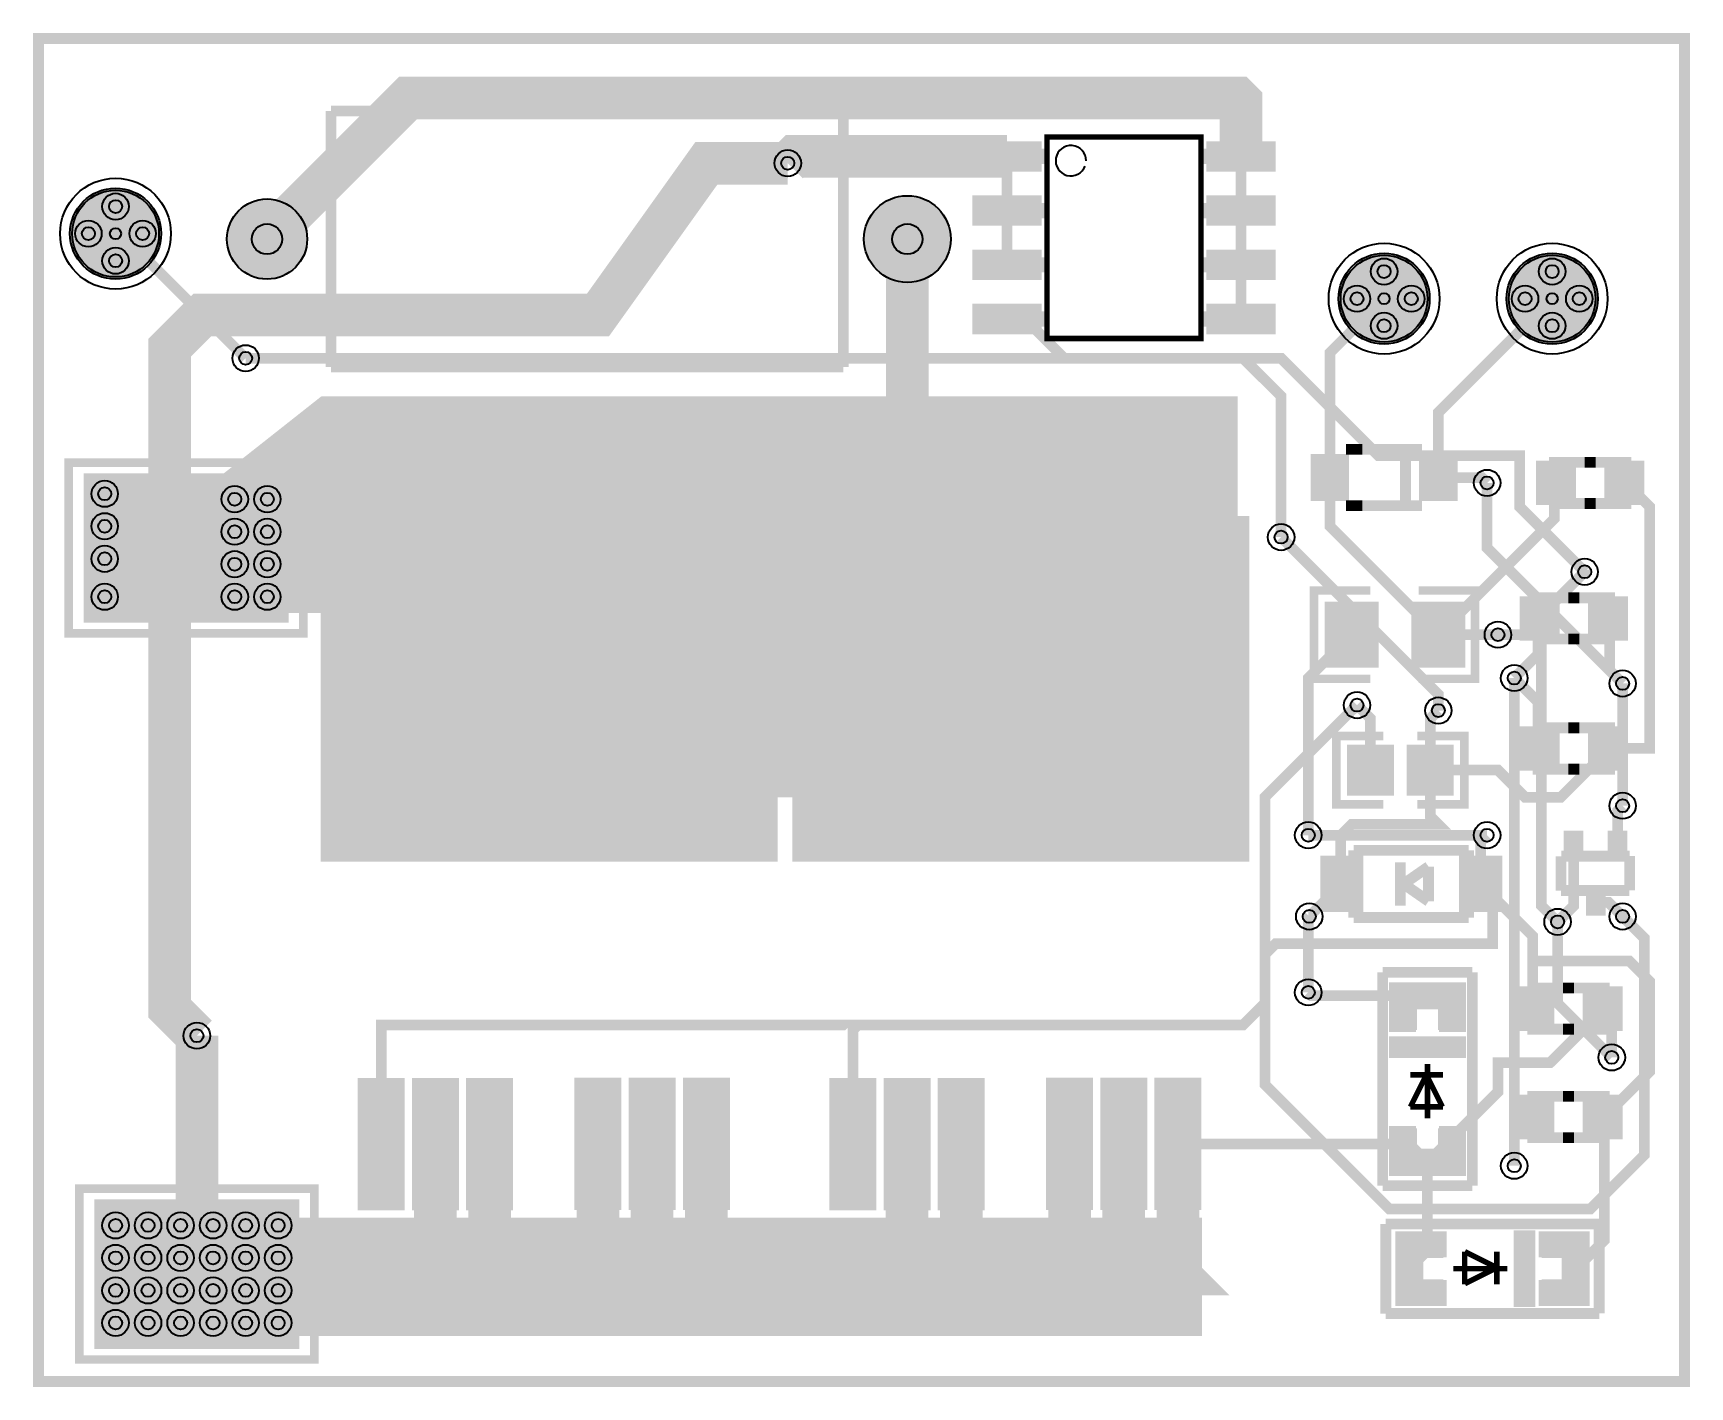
# Model space of a CAD drawing. Header units: millimetres. Extents: x 9.9 to 48.7, y -45.6 to -13.8.
import ezdxf

# ---------------------------------------------------------------- set-up
doc = ezdxf.new("R2010")
doc.units = ezdxf.units.MM
for name, color, linetype, true_color in [('BoardOutline', 7, 'Continuous', 0xff00ff), ('BottomLayer', 7, 'Continuous', 0x0000ff), ('BottomSolderMaskLayer', 7, 'Continuous', 0xaa00ff), ('Document', 7, 'Continuous', 0xffffff), ('Hole', 7, 'Continuous', 0x222222), ('Multi-Layer', 7, 'Continuous', 0xc0c0c0), ('TopLayer', 7, 'Continuous', 0xff0000), ('TopPasteMaskLayer', 7, 'Continuous', 0x808080), ('TopSilkLayer', 7, 'Continuous', 0xffcc00), ('TopSolderMaskLayer', 7, 'Continuous', 0x800080)]:
    doc.layers.add(name, color=color, linetype=linetype, true_color=true_color)

msp = doc.modelspace()

# ---------------------------------------------------------------- hatches: boundary and pattern name
at = {"layer": 'BottomSolderMaskLayer'}
for points in [[(14.42, -18.669, 1), (16.3, -18.669, 1)], [(29.344, -18.669, 1), (31.376, -18.669, 1)]]:
    msp.add_hatch(color=256, dxfattribs=at).paths.add_polyline_path(points)
at = {"layer": 'Document'}
for points in [[(32.566, -16.91), (33.582, -16.91), (33.582, -16.554), (32.566, -16.554)], [(37.29, -16.91), (38.306, -16.91), (38.306, -16.554), (37.29, -16.554)], [(32.566, -18.18), (33.582, -18.18), (33.582, -17.824), (32.566, -17.824)], [(37.29, -18.18), (38.306, -18.18), (38.306, -17.824), (37.29, -17.824)], [(32.566, -19.45), (33.582, -19.45), (33.582, -19.094), (32.566, -19.094)], [(37.29, -19.45), (38.306, -19.45), (38.306, -19.094), (37.29, -19.094)], [(32.566, -20.72), (33.582, -20.72), (33.582, -20.364), (32.566, -20.364)], [(37.29, -20.72), (38.306, -20.72), (38.306, -20.364), (37.29, -20.364)]]:
    msp.add_hatch(color=256, dxfattribs=at).paths.add_polyline_path(points)
at = {"layer": 'Multi-Layer'}
for points in [[(14.42, -18.669, 1), (16.3, -18.669, 1)], [(29.344, -18.669, 1), (31.376, -18.669, 1)]]:
    msp.add_hatch(color=256, dxfattribs=at).paths.add_polyline_path(points)
at = {"layer": 'TopLayer'}
for points in [[(31.931, -16.427), (33.455, -16.427), (33.455, -17.037), (31.931, -17.037)], [(37.417, -16.427), (38.941, -16.427), (38.941, -17.037), (37.417, -17.037)], [(10.795, -18.542, 1), (12.827, -18.542, 1)], [(31.931, -17.697), (33.455, -17.697), (33.455, -18.307), (31.931, -18.307)], [(37.417, -17.697), (38.941, -17.697), (38.941, -18.307), (37.417, -18.307)], [(31.931, -18.967), (33.455, -18.967), (33.455, -19.577), (31.931, -19.577)], [(37.417, -18.967), (38.941, -18.967), (38.941, -19.577), (37.417, -19.577)], [(40.513, -20.066, 1), (42.545, -20.066, 1)], [(44.45, -20.066, 1), (46.482, -20.066, 1)], [(31.931, -20.237), (33.455, -20.237), (33.455, -20.847), (31.931, -20.847)], [(37.417, -20.237), (38.941, -20.237), (38.941, -20.847), (37.417, -20.847)], [(16.637, -22.352), (14.224, -24.257), (14.224, -24.892), (17.145, -24.638), (17.145, -22.352), (16.637, -22.352), (16.383, -24.384)], [(16.637, -22.352), (38.1, -22.352), (38.1, -28.321), (16.637, -28.321), (16.637, -22.352)], [(39.859, -23.757), (40.659, -23.757), (40.659, -24.757), (39.859, -24.757)], [(42.399, -23.757), (43.199, -23.757), (43.199, -24.757), (42.399, -24.757)], [(45.898, -24.854), (45.136, -24.854), (45.136, -23.914), (45.898, -23.914)], [(47.574, -24.854), (46.812, -24.854), (46.812, -23.914), (47.574, -23.914)], [(11.112, -24.208), (15.812, -24.208), (15.812, -27.608), (11.112, -27.608)], [(16.671, -25.21), (27.271, -25.21), (27.271, -33.21), (16.671, -33.21)], [(27.72, -25.21), (38.32, -25.21), (38.32, -33.21), (27.72, -33.21)], [(44.755, -27.089), (45.517, -27.089), (45.517, -28.029), (44.755, -28.029)], [(46.431, -27.089), (47.193, -27.089), (47.193, -28.029), (46.431, -28.029)], [(40.187, -27.215), (41.347, -27.215), (41.347, -28.665), (40.187, -28.665)], [(42.219, -27.215), (43.379, -27.215), (43.379, -28.665), (42.219, -28.665)], [(44.755, -30.137), (45.517, -30.137), (45.517, -31.077), (44.755, -31.077)], [(46.431, -30.137), (47.193, -30.137), (47.193, -31.077), (46.431, -31.077)], [(40.71, -30.565), (41.71, -30.565), (41.71, -31.665), (40.71, -31.665)], [(42.11, -30.565), (43.11, -30.565), (43.11, -31.665), (42.11, -31.665)], [(46.147, -33.112), (45.787, -33.112), (45.787, -32.582), (46.147, -32.582)], [(47.177, -33.111), (46.817, -33.111), (46.817, -32.581), (47.177, -32.581)], [(40.084, -33.172), (40.993, -33.172), (40.993, -34.392), (40.084, -34.392)], [(43.335, -33.172), (44.244, -33.172), (44.244, -34.392), (43.335, -34.392)], [(46.671, -34.475), (46.311, -34.475), (46.311, -33.945), (46.671, -33.945)], [(43.37, -37.203), (43.37, -36.104), (41.719, -36.104), (41.719, -37.203), (42.296, -37.203), (42.296, -36.703), (42.794, -36.703), (42.794, -37.203), (43.37, -37.203)], [(44.628, -36.233), (45.39, -36.233), (45.39, -37.173), (44.628, -37.173)], [(46.304, -36.233), (47.066, -36.233), (47.066, -37.173), (46.304, -37.173)], [(17.536, -38.38), (18.536, -38.38), (18.536, -41.38), (17.536, -41.38)], [(18.804, -38.378), (19.804, -38.378), (19.804, -41.378), (18.804, -41.378)], [(20.074, -38.378), (21.074, -38.378), (21.074, -41.378), (20.074, -41.378)], [(22.611, -38.375), (23.611, -38.375), (23.611, -41.375), (22.611, -41.375)], [(23.881, -38.375), (24.881, -38.375), (24.881, -41.375), (23.881, -41.375)], [(25.151, -38.375), (26.151, -38.375), (26.151, -41.375), (25.151, -41.375)], [(28.585, -38.38), (29.585, -38.38), (29.585, -41.38), (28.585, -41.38)], [(29.853, -38.378), (30.853, -38.378), (30.853, -41.378), (29.853, -41.378)], [(31.123, -38.378), (32.123, -38.378), (32.123, -41.378), (31.123, -41.378)], [(33.66, -38.375), (34.66, -38.375), (34.66, -41.375), (33.66, -41.375)], [(34.93, -38.375), (35.93, -38.375), (35.93, -41.375), (34.93, -41.375)], [(36.2, -38.375), (37.2, -38.375), (37.2, -41.375), (36.2, -41.375)], [(44.628, -38.773), (45.39, -38.773), (45.39, -39.713), (44.628, -39.713)], [(46.304, -38.773), (47.066, -38.773), (47.066, -39.713), (46.304, -39.713)], [(43.37, -39.505), (43.37, -40.604), (41.719, -40.604), (41.719, -39.505), (42.296, -39.505), (42.296, -40.005), (42.794, -40.005), (42.794, -39.505), (43.37, -39.505)], [(11.366, -41.226), (16.066, -41.226), (16.066, -44.626), (11.366, -44.626)], [(15.875, -41.656), (37.211, -41.656), (37.211, -44.323), (15.875, -44.323), (15.875, -41.656)], [(42.918, -43.625), (41.819, -43.625), (41.819, -41.974), (42.918, -41.974), (42.918, -42.55), (42.418, -42.55), (42.418, -43.048), (42.918, -43.048), (42.918, -43.625)], [(45.22, -43.625), (46.319, -43.625), (46.319, -41.974), (45.22, -41.974), (45.22, -42.55), (45.72, -42.55), (45.72, -43.048), (45.22, -43.048), (45.22, -43.625)]]:
    msp.add_hatch(color=256, dxfattribs=at).paths.add_polyline_path(points)
at = {"layer": 'TopPasteMaskLayer'}
for points in [[(31.931, -16.427), (33.455, -16.427), (33.455, -17.037), (31.931, -17.037)], [(37.417, -16.427), (38.941, -16.427), (38.941, -17.037), (37.417, -17.037)], [(10.795, -18.542, 1), (12.827, -18.542, 1)], [(31.931, -17.697), (33.455, -17.697), (33.455, -18.307), (31.931, -18.307)], [(37.417, -17.697), (38.941, -17.697), (38.941, -18.307), (37.417, -18.307)], [(31.931, -18.967), (33.455, -18.967), (33.455, -19.577), (31.931, -19.577)], [(37.417, -18.967), (38.941, -18.967), (38.941, -19.577), (37.417, -19.577)], [(40.513, -20.066, 1), (42.545, -20.066, 1)], [(44.45, -20.066, 1), (46.482, -20.066, 1)], [(31.931, -20.237), (33.455, -20.237), (33.455, -20.847), (31.931, -20.847)], [(37.417, -20.237), (38.941, -20.237), (38.941, -20.847), (37.417, -20.847)], [(39.859, -23.757), (40.659, -23.757), (40.659, -24.757), (39.859, -24.757)], [(42.399, -23.757), (43.199, -23.757), (43.199, -24.757), (42.399, -24.757)], [(45.898, -24.854), (45.136, -24.854), (45.136, -23.914), (45.898, -23.914)], [(47.574, -24.854), (46.812, -24.854), (46.812, -23.914), (47.574, -23.914)], [(11.112, -24.208), (15.812, -24.208), (15.812, -27.608), (11.112, -27.608)], [(16.671, -25.21), (27.271, -25.21), (27.271, -33.21), (16.671, -33.21)], [(27.72, -25.21), (38.32, -25.21), (38.32, -33.21), (27.72, -33.21)], [(44.755, -27.089), (45.517, -27.089), (45.517, -28.029), (44.755, -28.029)], [(46.431, -27.089), (47.193, -27.089), (47.193, -28.029), (46.431, -28.029)], [(40.187, -27.215), (41.347, -27.215), (41.347, -28.665), (40.187, -28.665)], [(42.219, -27.215), (43.379, -27.215), (43.379, -28.665), (42.219, -28.665)], [(44.755, -30.137), (45.517, -30.137), (45.517, -31.077), (44.755, -31.077)], [(46.431, -30.137), (47.193, -30.137), (47.193, -31.077), (46.431, -31.077)], [(40.71, -30.565), (41.71, -30.565), (41.71, -31.665), (40.71, -31.665)], [(42.11, -30.565), (43.11, -30.565), (43.11, -31.665), (42.11, -31.665)], [(46.147, -33.112), (45.787, -33.112), (45.787, -32.582), (46.147, -32.582)], [(47.177, -33.111), (46.817, -33.111), (46.817, -32.581), (47.177, -32.581)], [(40.084, -33.172), (40.993, -33.172), (40.993, -34.392), (40.084, -34.392)], [(43.335, -33.172), (44.244, -33.172), (44.244, -34.392), (43.335, -34.392)], [(46.671, -34.475), (46.311, -34.475), (46.311, -33.945), (46.671, -33.945)], [(43.37, -37.203), (43.37, -36.104), (41.719, -36.104), (41.719, -37.203), (42.296, -37.203), (42.296, -36.703), (42.794, -36.703), (42.794, -37.203), (43.37, -37.203)], [(44.628, -36.233), (45.39, -36.233), (45.39, -37.173), (44.628, -37.173)], [(46.304, -36.233), (47.066, -36.233), (47.066, -37.173), (46.304, -37.173)], [(17.536, -38.38), (18.536, -38.38), (18.536, -41.38), (17.536, -41.38)], [(18.804, -38.378), (19.804, -38.378), (19.804, -41.378), (18.804, -41.378)], [(20.074, -38.378), (21.074, -38.378), (21.074, -41.378), (20.074, -41.378)], [(22.611, -38.375), (23.611, -38.375), (23.611, -41.375), (22.611, -41.375)], [(23.881, -38.375), (24.881, -38.375), (24.881, -41.375), (23.881, -41.375)], [(25.151, -38.375), (26.151, -38.375), (26.151, -41.375), (25.151, -41.375)], [(28.585, -38.38), (29.585, -38.38), (29.585, -41.38), (28.585, -41.38)], [(29.853, -38.378), (30.853, -38.378), (30.853, -41.378), (29.853, -41.378)], [(31.123, -38.378), (32.123, -38.378), (32.123, -41.378), (31.123, -41.378)], [(33.66, -38.375), (34.66, -38.375), (34.66, -41.375), (33.66, -41.375)], [(34.93, -38.375), (35.93, -38.375), (35.93, -41.375), (34.93, -41.375)], [(36.2, -38.375), (37.2, -38.375), (37.2, -41.375), (36.2, -41.375)], [(44.628, -38.773), (45.39, -38.773), (45.39, -39.713), (44.628, -39.713)], [(46.304, -38.773), (47.066, -38.773), (47.066, -39.713), (46.304, -39.713)], [(43.37, -39.505), (43.37, -40.604), (41.719, -40.604), (41.719, -39.505), (42.296, -39.505), (42.296, -40.005), (42.794, -40.005), (42.794, -39.505), (43.37, -39.505)], [(11.366, -41.226), (16.066, -41.226), (16.066, -44.626), (11.366, -44.626)], [(16.764, -41.656), (37.211, -41.656), (37.211, -44.323), (16.764, -44.323), (16.764, -41.656)], [(42.918, -43.625), (41.819, -43.625), (41.819, -41.974), (42.918, -41.974), (42.918, -42.55), (42.418, -42.55), (42.418, -43.048), (42.918, -43.048), (42.918, -43.625)], [(45.22, -43.625), (46.319, -43.625), (46.319, -41.974), (45.22, -41.974), (45.22, -42.55), (45.72, -42.55), (45.72, -43.048), (45.22, -43.048), (45.22, -43.625)]]:
    msp.add_hatch(color=256, dxfattribs=at).paths.add_polyline_path(points)
at = {"layer": 'TopSolderMaskLayer'}
for points in [[(31.88, -16.376), (33.505, -16.376), (33.505, -17.088), (31.88, -17.088)], [(37.366, -16.376), (38.992, -16.376), (38.992, -17.088), (37.366, -17.088)], [(10.744, -18.542, 1), (12.878, -18.542, 1)], [(14.42, -18.669, 1), (16.3, -18.669, 1)], [(29.344, -18.669, 1), (31.376, -18.669, 1)], [(31.88, -17.646), (33.505, -17.646), (33.505, -18.358), (31.88, -18.358)], [(37.366, -17.646), (38.992, -17.646), (38.992, -18.358), (37.366, -18.358)], [(31.88, -18.916), (33.505, -18.916), (33.505, -19.628), (31.88, -19.628)], [(37.366, -18.916), (38.992, -18.916), (38.992, -19.628), (37.366, -19.628)], [(40.462, -20.066, 1), (42.596, -20.066, 1)], [(44.399, -20.066, 1), (46.533, -20.066, 1)], [(31.88, -20.186), (33.505, -20.186), (33.505, -20.898), (31.88, -20.898)], [(37.366, -20.186), (38.992, -20.186), (38.992, -20.898), (37.366, -20.898)], [(15.494, -27.432), (16.891, -27.432), (16.891, -31.75), (20.828, -31.75), (27.051, -31.75), (28.956, -31.75), (34.417, -31.75), (38.1, -31.75), (38.1, -25.4), (38.1, -22.352), (29.083, -22.352), (16.637, -22.352), (14.224, -24.257), (14.097, -27.051), (14.224, -27.051)], [(39.808, -23.706), (40.71, -23.706), (40.71, -24.808), (39.808, -24.808)], [(42.348, -23.706), (43.25, -23.706), (43.25, -24.808), (42.348, -24.808)], [(45.949, -24.905), (45.085, -24.905), (45.085, -23.863), (45.949, -23.863)], [(47.625, -24.905), (46.761, -24.905), (46.761, -23.863), (47.625, -23.863)], [(11.061, -24.157), (15.863, -24.157), (15.863, -27.659), (11.061, -27.659)], [(16.62, -25.159), (27.322, -25.159), (27.322, -33.261), (16.62, -33.261)], [(27.669, -25.159), (38.371, -25.159), (38.371, -33.261), (27.669, -33.261)], [(40.136, -27.164), (41.398, -27.164), (41.398, -28.716), (40.136, -28.716)], [(42.168, -27.164), (43.43, -27.164), (43.43, -28.716), (42.168, -28.716)], [(44.704, -27.038), (45.568, -27.038), (45.568, -28.08), (44.704, -28.08)], [(46.38, -27.038), (47.244, -27.038), (47.244, -28.08), (46.38, -28.08)], [(44.704, -30.086), (45.568, -30.086), (45.568, -31.128), (44.704, -31.128)], [(46.38, -30.086), (47.244, -30.086), (47.244, -31.128), (46.38, -31.128)], [(40.659, -30.514), (41.761, -30.514), (41.761, -31.716), (40.659, -31.716)], [(42.059, -30.514), (43.161, -30.514), (43.161, -31.716), (42.059, -31.716)], [(46.198, -33.163), (45.736, -33.163), (45.736, -32.532), (46.198, -32.532)], [(47.228, -33.162), (46.766, -33.162), (46.766, -32.531), (47.228, -32.531)], [(40.033, -33.122), (41.044, -33.122), (41.044, -34.442), (40.033, -34.442)], [(43.284, -33.122), (44.295, -33.122), (44.295, -34.442), (43.284, -34.442)], [(46.722, -34.526), (46.26, -34.526), (46.26, -33.894), (46.722, -33.894)], [(43.447, -37.253), (43.447, -36.085), (41.643, -36.085), (41.643, -37.253), (42.273, -37.253), (42.273, -36.721), (42.817, -36.721), (42.817, -37.253), (43.447, -37.253)], [(44.577, -36.182), (45.441, -36.182), (45.441, -37.224), (44.577, -37.224)], [(46.253, -36.182), (47.117, -36.182), (47.117, -37.224), (46.253, -37.224)], [(17.485, -38.329), (18.587, -38.329), (18.587, -41.43), (17.485, -41.43)], [(18.753, -38.327), (19.855, -38.327), (19.855, -41.429), (18.753, -41.429)], [(20.023, -38.327), (21.125, -38.327), (21.125, -41.429), (20.023, -41.429)], [(22.561, -38.325), (23.662, -38.325), (23.662, -41.426), (22.561, -41.426)], [(23.831, -38.325), (24.932, -38.325), (24.932, -41.426), (23.831, -41.426)], [(25.101, -38.325), (26.202, -38.325), (26.202, -41.426), (25.101, -41.426)], [(28.534, -38.329), (29.636, -38.329), (29.636, -41.43), (28.534, -41.43)], [(29.802, -38.327), (30.904, -38.327), (30.904, -41.429), (29.802, -41.429)], [(31.072, -38.327), (32.174, -38.327), (32.174, -41.429), (31.072, -41.429)], [(33.61, -38.325), (34.711, -38.325), (34.711, -41.426), (33.61, -41.426)], [(34.88, -38.325), (35.981, -38.325), (35.981, -41.426), (34.88, -41.426)], [(36.15, -38.325), (37.251, -38.325), (37.251, -41.426), (36.15, -41.426)], [(44.577, -38.722), (45.441, -38.722), (45.441, -39.764), (44.577, -39.764)], [(46.253, -38.722), (47.117, -38.722), (47.117, -39.764), (46.253, -39.764)], [(43.447, -39.455), (43.447, -40.623), (41.643, -40.623), (41.643, -39.455), (42.273, -39.455), (42.273, -39.987), (42.817, -39.987), (42.817, -39.455), (43.447, -39.455)], [(11.315, -41.175), (16.117, -41.175), (16.117, -44.677), (11.315, -44.677)], [(15.824, -41.605), (37.262, -41.605), (37.262, -44.374), (15.824, -44.374), (15.824, -41.605)], [(15.824, -41.605), (37.262, -41.605), (37.262, -44.374), (15.824, -44.374), (15.824, -41.605)], [(15.824, -41.605), (37.262, -41.605), (37.262, -44.374), (15.824, -44.374), (15.824, -41.605)], [(15.824, -41.605), (37.262, -41.605), (37.262, -44.374), (15.824, -44.374), (15.824, -41.605)], [(15.824, -41.605), (37.262, -41.605), (37.262, -44.374), (15.824, -44.374), (15.824, -41.605)], [(15.824, -41.605), (37.262, -41.605), (37.262, -44.374), (15.824, -44.374), (15.824, -41.605)], [(15.824, -41.605), (37.262, -41.605), (37.262, -44.374), (15.824, -44.374), (15.824, -41.605)], [(15.824, -41.605), (37.262, -41.605), (37.262, -44.374), (15.824, -44.374), (15.824, -41.605)], [(15.824, -41.605), (37.262, -41.605), (37.262, -44.374), (15.824, -44.374), (15.824, -41.605)], [(15.824, -41.605), (37.262, -41.605), (37.262, -44.374), (15.824, -44.374), (15.824, -41.605)], [(42.992, -43.675), (41.791, -43.675), (41.791, -41.923), (42.992, -41.923), (42.992, -42.535), (42.446, -42.535), (42.446, -43.063), (42.992, -43.063), (42.992, -43.675)], [(45.146, -43.675), (46.347, -43.675), (46.347, -41.923), (45.146, -41.923), (45.146, -42.535), (45.692, -42.535), (45.692, -43.063), (45.146, -43.063), (45.146, -43.675)]]:
    msp.add_hatch(color=256, dxfattribs=at).paths.add_polyline_path(points)

# ---------------------------------------------------------------- linework, layer by layer
at = {"layer": 'BoardOutline', "const_width": 0.254}
msp.add_lwpolyline([(10.008, -16.739), (10.008, -13.97), (48.565, -13.97), (48.565, -45.441), (10.008, -45.441), (10.008, -16.739)], close=True, dxfattribs=at)
at = {"layer": 'BottomLayer'}
for points, const_width in [([(13.716, -37.338), (13.081, -36.703), (13.081, -21.209), (13.843, -20.447), (23.114, -20.447), (25.654, -16.891), (27.559, -16.891)], 1), ([(46.228, -26.467), (44.704, -24.943), (44.704, -23.749), (41.402, -23.749), (39.116, -21.463), (14.859, -21.463)], 0.25), ([(47.117, -29.083), (43.942, -25.908), (43.942, -24.384)], 0.25), ([(39.116, -25.654), (42.799, -29.337), (42.799, -29.718)], 0.25), ([(45.593, -34.671), (45.212, -34.29), (45.212, -27.94), (44.196, -27.94)], 0.25), ([(44.577, -40.386), (44.577, -28.956)], 0.25), ([(47.117, -31.948), (47.117, -29.083)], 0.25), ([(47.117, -34.544), (47.625, -35.052), (47.625, -40.132), (46.355, -41.402), (41.656, -41.402), (38.735, -38.481), (38.735, -31.75), (40.894, -29.591)], 0.25), ([(39.751, -32.639), (43.942, -32.639)], 0.25), ([(39.776, -34.544), (39.751, -34.569), (39.751, -36.322)], 0.25), ([(46.863, -37.846), (45.593, -36.576), (45.593, -34.671)], 0.25)]:
    msp.add_lwpolyline(points, dxfattribs=dict(at, const_width=const_width))
at = {"layer": 'BottomSolderMaskLayer'}
for centre, radius in [((15.36, -18.669), 0.94), ((30.36, -18.669), 1.016), ((15.36, -18.669), 0.355), ((30.36, -18.669), 0.355)]:
    msp.add_circle(centre, radius, dxfattribs=at)
at = {"layer": 'Document', "const_width": 0.254}
for points in [[(45.517, -24.867), (45.898, -24.867), (45.898, -23.901), (45.517, -23.901), (45.517, -24.867)], [(47.193, -23.901), (46.812, -23.901), (46.812, -24.867), (47.193, -24.867), (47.193, -23.901)], [(45.136, -28.042), (45.517, -28.042), (45.517, -27.076), (45.136, -27.076), (45.136, -28.042)], [(46.812, -27.076), (46.431, -27.076), (46.431, -28.042), (46.812, -28.042), (46.812, -27.076)], [(45.136, -31.09), (45.517, -31.09), (45.517, -30.124), (45.136, -30.124), (45.136, -31.09)], [(46.812, -30.124), (46.431, -30.124), (46.431, -31.09), (46.812, -31.09), (46.812, -30.124)], [(45.009, -37.186), (45.39, -37.186), (45.39, -36.22), (45.009, -36.22), (45.009, -37.186)], [(46.685, -36.22), (46.304, -36.22), (46.304, -37.186), (46.685, -37.186), (46.685, -36.22)], [(45.009, -39.726), (45.39, -39.726), (45.39, -38.76), (45.009, -38.76), (45.009, -39.726)], [(46.685, -38.76), (46.304, -38.76), (46.304, -39.726), (46.685, -39.726), (46.685, -38.76)]]:
    msp.add_lwpolyline(points, close=True, dxfattribs=at)
for points in [[(46.812, -23.901), (45.898, -23.901)], [(45.898, -24.867), (46.812, -24.867)], [(46.431, -27.076), (45.517, -27.076)], [(45.517, -28.042), (46.431, -28.042)], [(46.431, -30.124), (45.517, -30.124)], [(45.517, -31.09), (46.431, -31.09)], [(40.818, -34.569), (40.818, -32.995)], [(43.51, -34.569), (43.51, -32.995)], [(46.304, -36.22), (45.39, -36.22)], [(45.39, -37.186), (46.304, -37.186)], [(46.304, -38.76), (45.39, -38.76)], [(45.39, -39.726), (46.304, -39.726)]]:
    msp.add_lwpolyline(points, dxfattribs=at)
at = {"layer": 'Hole'}
for centre in [(27.559, -16.891), (11.811, -17.907), (11.176, -18.542), (12.446, -18.542), (11.811, -19.177), (41.529, -19.431), (45.466, -19.431), (40.894, -20.066), (42.164, -20.066), (44.831, -20.066), (46.101, -20.066), (41.529, -20.701), (45.466, -20.701), (14.859, -21.463), (43.942, -24.384), (11.557, -24.638), (14.605, -24.765), (15.367, -24.765), (11.557, -25.4), (14.605, -25.527), (15.367, -25.527), (39.116, -25.654), (11.557, -26.162), (14.605, -26.289), (15.367, -26.289), (46.228, -26.467), (11.557, -27.051), (14.605, -27.051), (15.367, -27.051), (44.196, -27.94), (44.577, -28.956), (47.117, -29.083), (40.894, -29.591), (42.799, -29.718), (47.117, -31.948), (39.751, -32.639), (43.942, -32.639), (39.776, -34.544), (45.593, -34.671), (47.117, -34.544), (39.751, -36.322), (13.716, -37.338), (46.863, -37.846), (44.577, -40.386), (11.811, -41.783), (12.573, -41.783), (13.335, -41.783), (14.097, -41.783), (14.859, -41.783), (15.621, -41.783), (11.811, -42.545), (12.573, -42.545), (13.335, -42.545), (14.097, -42.545), (14.859, -42.545), (15.621, -42.545), (11.811, -43.307), (12.573, -43.307), (13.335, -43.307), (14.097, -43.307), (14.859, -43.307), (15.621, -43.307), (11.811, -44.069), (12.573, -44.069), (13.335, -44.069), (14.097, -44.069), (14.859, -44.069), (15.621, -44.069)]:
    msp.add_circle(centre, 0.152, dxfattribs=at)
at = {"layer": 'Multi-Layer'}
for centre, radius in [((27.559, -16.891), 0.31), ((11.811, -17.907), 0.31), ((15.36, -18.669), 0.94), ((30.36, -18.669), 1.016), ((11.176, -18.542), 0.31), ((12.446, -18.542), 0.31), ((15.36, -18.669), 0.355), ((30.36, -18.669), 0.355), ((11.811, -19.177), 0.31), ((41.529, -19.431), 0.31), ((45.466, -19.431), 0.31), ((40.894, -20.066), 0.31), ((42.164, -20.066), 0.31), ((44.831, -20.066), 0.31), ((46.101, -20.066), 0.31), ((41.529, -20.701), 0.31), ((45.466, -20.701), 0.31), ((14.859, -21.463), 0.31), ((11.557, -24.638), 0.31), ((43.942, -24.384), 0.31), ((14.605, -24.765), 0.31), ((15.367, -24.765), 0.31), ((11.557, -25.4), 0.31), ((14.605, -25.527), 0.31), ((15.367, -25.527), 0.31), ((39.116, -25.654), 0.31), ((11.557, -26.162), 0.31), ((14.605, -26.289), 0.31), ((15.367, -26.289), 0.31), ((46.228, -26.467), 0.31), ((11.557, -27.051), 0.31), ((14.605, -27.051), 0.31), ((15.367, -27.051), 0.31), ((44.196, -27.94), 0.31), ((44.577, -28.956), 0.31), ((47.117, -29.083), 0.31), ((40.894, -29.591), 0.31), ((42.799, -29.718), 0.31), ((47.117, -31.948), 0.31), ((39.751, -32.639), 0.31), ((43.942, -32.639), 0.31), ((39.776, -34.544), 0.31), ((45.593, -34.671), 0.31), ((47.117, -34.544), 0.31), ((39.751, -36.322), 0.31), ((13.716, -37.338), 0.31), ((46.863, -37.846), 0.31), ((44.577, -40.386), 0.31), ((11.811, -41.783), 0.31), ((12.573, -41.783), 0.31), ((13.335, -41.783), 0.31), ((14.097, -41.783), 0.31), ((14.859, -41.783), 0.31), ((15.621, -41.783), 0.31), ((11.811, -42.545), 0.31), ((12.573, -42.545), 0.31), ((13.335, -42.545), 0.31), ((14.097, -42.545), 0.31), ((14.859, -42.545), 0.31), ((15.621, -42.545), 0.31), ((11.811, -43.307), 0.31), ((12.573, -43.307), 0.31), ((13.335, -43.307), 0.31), ((14.097, -43.307), 0.31), ((14.859, -43.307), 0.31), ((15.621, -43.307), 0.31), ((11.811, -44.069), 0.31), ((12.573, -44.069), 0.31), ((13.335, -44.069), 0.31), ((14.097, -44.069), 0.31), ((14.859, -44.069), 0.31), ((15.621, -44.069), 0.31)]:
    msp.add_circle(centre, radius, dxfattribs=at)
at = {"layer": 'TopLayer'}
for points, const_width in [([(15.36, -18.669), (18.662, -15.367), (38.1, -15.367), (38.179, -15.446), (38.179, -16.732)], 1), ([(27.559, -16.891), (27.718, -16.732), (32.693, -16.732)], 1), ([(32.693, -16.732), (32.693, -18.002)], 0.25), ([(38.179, -18.002), (38.179, -16.732)], 0.25), ([(30.36, -18.669), (30.36, -26.55), (33.02, -29.21)], 1), ([(32.693, -18.002), (32.693, -19.272)], 0.25), ([(38.179, -19.272), (38.179, -18.002)], 0.25), ([(14.859, -21.463), (11.938, -18.542), (11.811, -18.542)], 0.25), ([(38.179, -20.542), (38.179, -19.272)], 0.25), ([(41.529, -20.066), (40.259, -21.336), (40.259, -24.257)], 0.25), ([(45.466, -20.066), (42.799, -22.733), (42.799, -24.257)], 0.25), ([(39.116, -25.654), (39.116, -22.352), (38.227, -21.463), (34.036, -21.463), (33.115, -20.542), (32.693, -20.542)], 0.25), ([(13.462, -25.908), (18.415, -25.908), (21.717, -29.21), (21.971, -29.21)], 3), ([(42.799, -27.94), (40.259, -25.4), (40.259, -24.257)], 0.25), ([(43.942, -24.384), (43.815, -24.257), (42.799, -24.257)], 0.25), ([(42.799, -27.94), (45.517, -25.222), (45.517, -24.384)], 0.25), ([(47.193, -24.384), (47.752, -24.943), (47.752, -30.607), (46.812, -30.607)], 0.25), ([(45.136, -27.559), (46.228, -26.467), (46.228, -26.416)], 0.25), ([(21.971, -29.21), (33.02, -29.21)], 5), ([(44.577, -28.956), (45.136, -28.397), (45.136, -27.559)], 0.25), ([(47.117, -29.083), (46.812, -28.778), (46.812, -27.559)], 0.25), ([(40.767, -27.94), (39.751, -28.956), (39.751, -32.639)], 0.25), ([(44.196, -27.94), (42.799, -27.94)], 0.25), ([(44.577, -28.956), (45.136, -29.515), (45.136, -30.607)], 0.25), ([(40.894, -29.591), (41.21, -29.907), (41.21, -31.115)], 0.25), ([(42.799, -29.718), (42.61, -29.907), (42.61, -31.115)], 0.25), ([(46.812, -30.607), (45.669, -31.75), (44.831, -31.75), (44.196, -31.115), (42.61, -31.115)], 0.25), ([(40.538, -33.782), (40.513, -33.757), (40.513, -32.639), (40.767, -32.385), (42.799, -32.385), (42.61, -32.196), (42.61, -31.115)], 0.25), ([(46.997, -32.846), (46.997, -32.068), (47.117, -31.948)], 0.25), ([(43.942, -32.639), (43.79, -32.791), (43.79, -33.782)], 0.25), ([(45.967, -32.847), (45.967, -34.297), (45.593, -34.671)], 0.25), ([(43.79, -33.782), (44.069, -34.061), (44.069, -35.179), (38.989, -35.179), (38.735, -35.433), (38.735, -36.576), (38.227, -37.084), (29.21, -37.084)], 0.25), ([(40.538, -33.782), (39.776, -34.544), (39.751, -34.544)], 0.25), ([(43.79, -33.782), (45.009, -35.001), (45.009, -36.703)], 0.25), ([(46.491, -34.21), (46.783, -34.21), (47.117, -34.544)], 0.25), ([(46.685, -39.243), (47.752, -38.176), (47.752, -36.068), (47.27, -35.586), (45.009, -35.586)], 0.25), ([(39.751, -36.322), (39.832, -36.403), (42.545, -36.403)], 0.25), ([(13.716, -42.926), (13.716, -37.338)], 1), ([(42.545, -40.305), (44.196, -38.654), (44.196, -37.973), (45.415, -37.973), (46.685, -36.703)], 0.25), ([(46.685, -36.703), (46.863, -36.881), (46.863, -37.846)], 0.25), ([(18.036, -39.88), (18.036, -37.084), (29.21, -37.084), (29.085, -37.209), (29.085, -39.88)], 0.25), ([(45.009, -39.243), (44.577, -39.675), (44.577, -40.386)], 0.25), ([(46.02, -42.799), (46.685, -42.134), (46.685, -39.243)], 0.25), ([(13.716, -42.926), (36.703, -42.926), (36.7, -42.923), (36.7, -39.875)], 1), ([(19.304, -39.878), (19.304, -42.926)], 1), ([(20.574, -39.878), (20.574, -42.926)], 1), ([(23.111, -39.875), (23.111, -42.926)], 1), ([(24.381, -39.875), (24.381, -42.926)], 1), ([(25.651, -39.875), (25.651, -42.926)], 1), ([(30.353, -39.878), (30.353, -42.926)], 1), ([(31.623, -39.878), (31.623, -42.926)], 1), ([(34.16, -39.875), (34.16, -42.926)], 1), ([(35.43, -39.875), (35.43, -42.926)], 1), ([(42.545, -40.305), (42.116, -39.875), (36.7, -39.875)], 0.25), ([(42.118, -42.799), (42.545, -42.372), (42.545, -40.305)], 0.25)]:
    msp.add_lwpolyline(points, dxfattribs=dict(at, const_width=const_width))
for centre in [(11.811, -18.542), (41.529, -20.066), (45.466, -20.066)]:
    msp.add_circle(centre, 1.016, dxfattribs=at)
at = {"layer": 'TopPasteMaskLayer'}
for centre in [(11.811, -18.542), (41.529, -20.066), (45.466, -20.066)]:
    msp.add_circle(centre, 1.016, dxfattribs=at)
at = {"layer": 'TopSilkLayer'}
for points, const_width in [([(16.86, -15.669), (28.86, -15.669)], 0.254), ([(16.86, -15.669), (16.86, -21.669)], 0.254), ([(28.86, -15.669), (28.86, -21.669)], 0.254), ([(28.86, -21.669), (16.86, -21.669)], 0.254), ([(40.64, -23.596), (41.021, -23.596)], 0.254), ([(41.021, -23.596), (42.418, -23.596)], 0.254), ([(42.029, -23.657), (42.029, -24.878)], 0.254), ([(46.482, -23.901), (46.228, -23.901)], 0.254), ([(40.64, -24.917), (41.021, -24.917)], 0.254), ([(41.021, -24.917), (42.418, -24.917)], 0.254), ([(46.228, -24.867), (46.482, -24.867)], 0.254), ([(41.206, -28.975), (39.886, -28.975), (39.886, -26.905), (41.206, -26.905)], 0.2), ([(42.338, -28.975), (43.658, -28.975), (43.658, -26.905), (42.338, -26.905)], 0.2), ([(46.101, -27.076), (45.847, -27.076)], 0.254), ([(45.847, -28.042), (46.101, -28.042)], 0.254), ([(41.51, -30.315), (40.41, -30.315), (40.41, -31.315), (40.41, -31.915), (41.51, -31.915)], 0.2), ([(42.31, -30.315), (43.41, -30.315), (43.41, -31.915), (42.31, -31.915)], 0.2), ([(46.101, -30.124), (45.847, -30.124)], 0.254), ([(45.847, -31.09), (46.101, -31.09)], 0.254), ([(40.818, -32.995), (43.51, -32.995)], 0.254), ([(41.91, -33.274), (41.91, -34.29)], 0.254), ([(41.986, -33.782), (42.57, -33.376)], 0.254), ([(42.57, -33.376), (42.57, -34.188)], 0.254), ([(45.672, -33.937), (45.672, -33.137)], 0.254), ([(45.681, -33.129), (47.281, -33.129)], 0.254), ([(47.281, -33.129), (47.281, -33.929)], 0.254), ([(42.57, -34.188), (41.986, -33.782)], 0.254), ([(47.272, -33.937), (45.672, -33.937)], 0.254), ([(43.51, -34.569), (40.818, -34.569)], 0.254), ([(41.495, -40.854), (41.495, -35.854)], 0.254), ([(41.495, -35.854), (43.594, -35.854)], 0.254), ([(43.595, -35.854), (43.595, -40.854)], 0.254), ([(45.974, -36.22), (45.72, -36.22)], 0.254), ([(45.72, -37.186), (45.974, -37.186)], 0.254), ([(41.645, -37.604), (43.445, -37.604)], 0.508), ([(42.545, -39.274), (42.545, -38.004)], 0.127), ([(42.526, -38.242), (42.145, -39.004)], 0.127), ([(42.907, -38.254), (42.145, -38.254)], 0.127), ([(42.895, -39.004), (42.514, -38.242)], 0.127), ([(45.974, -38.76), (45.72, -38.76)], 0.254), ([(42.145, -39.004), (42.907, -39.004)], 0.127), ([(45.72, -39.726), (45.974, -39.726)], 0.254), ([(43.595, -40.854), (41.495, -40.854)], 0.254), ([(41.569, -41.749), (46.569, -41.749)], 0.254), ([(41.569, -43.849), (41.569, -41.749)], 0.254), ([(44.819, -41.899), (44.819, -43.699)], 0.508), ([(46.569, -41.749), (46.569, -43.848)], 0.254), ([(43.419, -42.399), (43.419, -43.161)], 0.127), ([(44.181, -42.78), (43.419, -42.399)], 0.127), ([(44.169, -43.161), (44.169, -42.399)], 0.127), ([(43.149, -42.799), (44.419, -42.799)], 0.127), ([(43.419, -43.149), (44.181, -42.768)], 0.127), ([(46.569, -43.849), (41.569, -43.849)], 0.254)]:
    msp.add_lwpolyline(points, dxfattribs=dict(at, const_width=const_width))
for points, const_width in [([(33.632, -16.275), (33.632, -20.999), (37.239, -20.999), (37.239, -16.275), (33.632, -16.275)], 0.127), ([(10.712, -23.908), (16.212, -23.908), (16.212, -27.908), (10.712, -27.908), (10.712, -23.908)], 0.203), ([(10.966, -40.926), (16.466, -40.926), (16.466, -44.926), (10.966, -44.926), (10.966, -40.926)], 0.203)]:
    msp.add_lwpolyline(points, close=True, dxfattribs=dict(at, const_width=const_width))
for centre, radius in [((11.811, -18.542), 1.298), ((11.811, -18.542), 0.13), ((41.529, -20.066), 1.298), ((45.466, -20.066), 1.298), ((41.529, -20.066), 0.13), ((45.466, -20.066), 0.13)]:
    msp.add_circle(centre, radius, dxfattribs=at)
msp.add_arc((34.191, -16.834), 0.356, 0.0195, 339.5771, dxfattribs=at)
at = {"layer": 'TopSolderMaskLayer'}
for centre, radius in [((11.811, -18.542), 1.067), ((15.36, -18.669), 0.94), ((30.36, -18.669), 1.016), ((15.36, -18.669), 0.355), ((30.36, -18.669), 0.355), ((41.529, -20.066), 1.067), ((45.466, -20.066), 1.067)]:
    msp.add_circle(centre, radius, dxfattribs=at)

doc.saveas('drawing.dxf')
